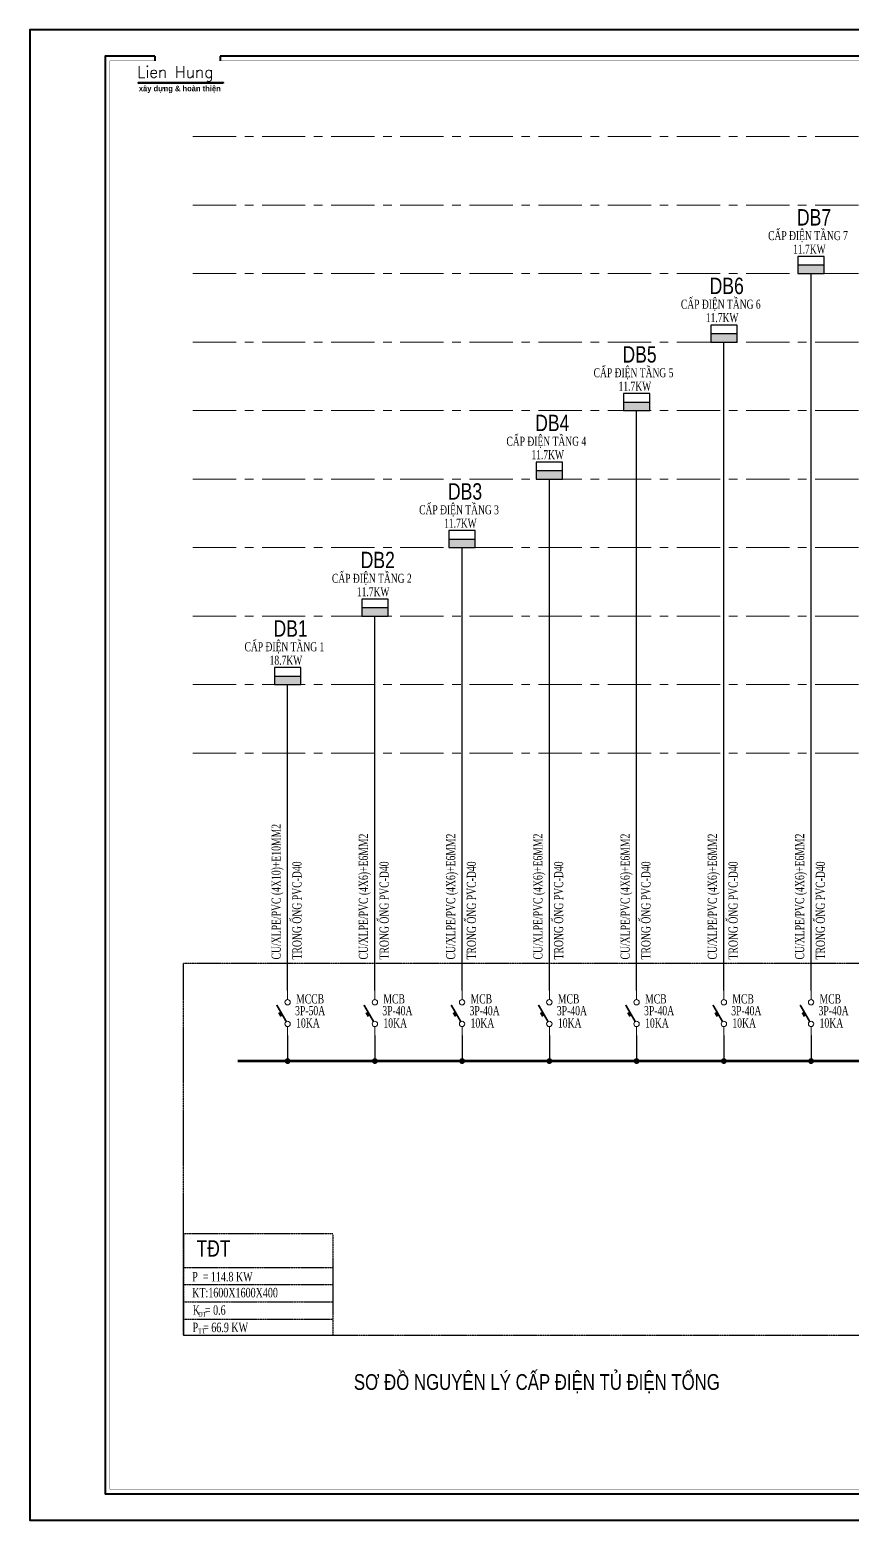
# Model space of a CAD drawing. Header units: inches. Extents: x -30463 to 18, y -115022 to 17.
# Drawn here: x -30463 to -18571, y -21538 to 17 of the extents above; entities that cross this region are included whole.
import ezdxf
from ezdxf.enums import TextEntityAlignment as Align

# ---------------------------------------------------------------- set-up
doc = ezdxf.new("R2010")
doc.units = ezdxf.units.IN
doc.header["$MEASUREMENT"] = 0
for name, pattern in [('CENTER', [2, 1.25, -0.25, 0.25, -0.25]), ('CENTER2', [1.125, 0.75, -0.125, 0.125, -0.125]), ('HIDDEN', [9.525, 6.35, -3.175])]:
    doc.linetypes.add(name, pattern=pattern)
for name, color, linetype in [('1', 1, 'Continuous'), ('dien', 3, 'Continuous'), ('dien phong', 2, 'Continuous'), ('tbi', 5, 'Continuous'), ('TEXT-DIEN', 80, 'Continuous'), ('TEXT-E', 30, 'Continuous'), ('XT-Thiet bi dien', 50, 'HIDDEN')]:
    doc.layers.add(name, color=color, linetype=linetype)
for name, color, linetype, lineweight in [('6', 6, 'Continuous', 60), ('A-NETCAT', 7, 'Continuous', 40), ('cat1', 252, 'Continuous', 40), ('dây điện 2', 32, 'Continuous', 25), ('TBD', 2, 'Continuous', 15), ('TRUC', 252, 'CENTER', 9)]:
    doc.layers.add(name, color=color, linetype=linetype, lineweight=lineweight)
doc.styles.add('0-Thuong', font='vntimeh.shx', dxfattribs={"width": 0.7})
doc.styles.add('ARIAL-narrowh', font='', dxfattribs={"height": 2})
doc.styles.add('BOLD', font='')
doc.styles.add('RomanS', font='romans.shx')
doc.styles.add('VnAvantH', font='')
doc.styles.get('ARIAL-narrowh').set_extended_font_data('.VnAvantH')
doc.styles.get('BOLD').set_extended_font_data('VNI-Avo', bold=True)
doc.styles.get('VnAvantH').set_extended_font_data('.VnAvantH')

# ---------------------------------------------------------------- blocks, each defined once
blk = doc.blocks.new('DI2')
at = {"layer": 'TBD'}
for p, q in [((0, 1000), (0, 1250)), ((0, 250), (0, 0))]:
    blk.add_line(p, q, dxfattribs=at)
for points, const_width in [([(-37, 390), (-302, 850)], 50), ([(-177, 533), (-239, 641)], 60)]:
    blk.add_lwpolyline(points, dxfattribs=dict(at, const_width=const_width))
for centre in [(0, 925), (0, 325)]:
    blk.add_circle(centre, 75, dxfattribs=at)
blk = doc.blocks.new('tđ1')
at = {"layer": 'XT-Thiet bi dien', "linetype": 'ByBlock'}
blk.add_hatch(color=10, dxfattribs=at).paths.add_polyline_path([(-142, 92), (-142, 0), (142, 0), (142, 92)])
at = {"layer": 'XT-Thiet bi dien', "color": 10, "linetype": 'ByBlock'}
for p, q in [((142, 184), (-142, 184)), ((-142, 184), (-142, 0)), ((142, 0), (142, 184)), ((-142, 92), (142, 92))]:
    blk.add_line(p, q, dxfattribs=at)
at = {"layer": 'XT-Thiet bi dien', "linetype": 'ByBlock'}
blk.add_line((-142, 0), (142, 0), dxfattribs=at)
blk = doc.blocks.new('donut')
at = {"layer": 'dien phong', "const_width": 75}
blk.add_lwpolyline([(-37.5, 0, 1), (37.5, 0, 1)], format="xyb", close=True, dxfattribs=at)
blk = doc.blocks.new('A$C074D4DC1')
blk.add_lwpolyline([(44733, -1037), (44733, 30566), (42, 30566), (42, -1037)], close=True)
for points in [[(2691, 30008), (1638, 30008), (1638, -479), (44175, -479), (44175, 30008), (4075, 30008)], [(2691, 30008), (2691, 29906)], [(4075, 30008), (4075, 29906)]]:
    blk.add_lwpolyline(points)
at = {"color": 142, "true_color": 0x00a1d6, "const_width": 6.02}
blk.add_lwpolyline([(2691, 29906), (1739, 29906), (1739, -377), (44073, -377), (44073, 29906), (4075, 29906)], dxfattribs=at)
at = {"color": 1}
blk.add_lwpolyline([(4144, 29434), (2345, 29434), (2345, 29451), (4144, 29451)], close=True, dxfattribs=at)
at = {"layer": 'A-NETCAT'}
for points in [[(2691, 30008), (2691, 29906)], [(4075, 30008), (4075, 29906)]]:
    blk.add_lwpolyline(points, dxfattribs=at)
at = {"color": 1}
for s, height, style, p in [('Lien Hung', 240.5, 'RomanS', (2317, 29551)), ('xaây döïng & hoaøn thieän', 119.83, 'BOLD', (2353, 29262))]:
    blk.add_text(s, height=height, dxfattribs=dict(at, style=style)).set_placement(p)

msp = doc.modelspace()

# ---------------------------------------------------------------- linework, layer by layer
at = {"color": 6, "linetype": 'Continuous', "const_width": 36.5, "elevation": 0}
msp.add_lwpolyline([(-27457, -14897), (-12030, -14897)], dxfattribs=at)
at = {"layer": 'dây điện 2'}
for p, q in [((-19166, -13878, 4219716), (-19166, -3509, 107048)), ((-20427, -13878, 3952339), (-20427, -4500, 3398266)), ((-21689, -13878, 3684962), (-21689, -5491, 3189436)), ((-22950, -13878, 3417585), (-22950, -6482, 2980605)), ((-24212, -13878, 3150208), (-24212, -7473, 2771774)), ((-25473, -13878, 2882831), (-25473, -8464, 2562944)), ((-26735, -13878, 2882831), (-26735, -9455, 2621490)), ((-26735, -14530, 2766596), (-26735, -14898, 2746919)), ((-25473, -14530, 2766596), (-25473, -14898, 2746919)), ((-24212, -14530, 3033973), (-24212, -14898, 3014296)), ((-22950, -14530, 3301350), (-22950, -14898, 3281673)), ((-21689, -14530, 3568728), (-21689, -14898, 3549050)), ((-20427, -14530, 3836105), (-20427, -14898, 3816427)), ((-19166, -14530, 4103482), (-19166, -14898, 4083804))]:
    msp.add_line(p, q, dxfattribs=at)
at = {"layer": 'tbi', "linetype": 'CENTER2'}
for p, q in [((-28240, -17394, 0), (-28240, -18865, 0)), ((-26081, -17395, 0), (-28240, -17394, 0)), ((-26081, -17405, 0), (-26082, -18866, 0)), ((-26081, -17888, 0), (-28240, -17888, 0)), ((-26081, -18135, 0), (-28240, -18135, 0)), ((-28240, -18382, 0), (-26081, -18382, 0)), ((-28240, -18629, 0), (-26081, -18629, 0)), ((-26082, -18866, 0), (-28240, -18865, 0))]:
    msp.add_line(p, q, dxfattribs=at)
at = {"layer": 'tbi', "linetype": 'CENTER2', "elevation": 0}
msp.add_lwpolyline([(-28240, -13480), (-7050, -13480), (-7050, -18865), (-28240, -18865)], close=True, dxfattribs=at)
at = {"layer": 'TRUC', "ltscale": 500}
for p, q in [((-28105, -1527, 107048), (-5753, -1527, 107048)), ((-28105, -2518, 107048), (-5753, -2518, 107048)), ((-28105, -3509, 107048), (-5753, -3509, 107048)), ((-28105, -4500, 107048), (-5753, -4500, 107048)), ((-28105, -5490, 107048), (-5753, -5490, 107048)), ((-28105, -6481, 107048), (-5753, -6481, 107048)), ((-28105, -7472, 107048), (-5753, -7472, 107048)), ((-28105, -8463, 107048), (-5753, -8463, 107048)), ((-28105, -9454, 107048), (-5753, -9454, 107048)), ((-28105, -10445, 107048), (-5753, -10445, 107048))]:
    msp.add_line(p, q, dxfattribs=at)

# ---------------------------------------------------------------- block references
at = {"layer": 'cat1', "xscale": 0.6820248024487114, "yscale": 0.6820248024487114, "zscale": 0.6820248024487114}
msp.add_blockref('A$C074D4DC1', (-30491, -20830), dxfattribs=at)
at = {"layer": 'dien', "ltscale": 5, "xscale": 0.5588145856892821, "yscale": 0.5588145856892821, "zscale": 0.5588145856892821}
for p in [(-26735, -14898, 2588405), (-25473, -14898, 2588405), (-24212, -14898, 2855782), (-22950, -14898, 3123159), (-21689, -14898, 3390536), (-20427, -14898, 3657913), (-19166, -14898, 3925291)]:
    msp.add_blockref('donut', p, dxfattribs=at)
at = {"layer": 'XT-Thiet bi dien', "linetype": 'ByBlock', "ltscale": 0.3, "xscale": 1.340881151032462, "yscale": 1.340881151032462, "zscale": 1.340881151032462}
for p in [(-19166, -3508, 85867), (-20427, -4500, 3377085), (-21689, -5491, 3168255), (-22950, -6481, 2959424), (-24212, -7472, 2750593), (-25473, -8463, 2541763), (-26735, -9454, 2600309)]:
    msp.add_blockref('tđ1', p, dxfattribs=at)
at = {"layer": 'XT-Thiet bi dien', "linetype": 'Continuous', "xscale": 0.5216575233312016, "yscale": 0.5216575233312016, "zscale": 0.5216575233312016}
for p in [(-26735, -14530, 2766599), (-25473, -14530, 2766599), (-24212, -14530, 3033976), (-22950, -14530, 3301353), (-21689, -14530, 3568730), (-20427, -14530, 3836107), (-19166, -14530, 4103484)]:
    msp.add_blockref('DI2', p, dxfattribs=at)

# ---------------------------------------------------------------- texts
at = {"layer": '1', "lineweight": 50, "style": 'ARIAL-narrowh', "width": 0.8}
for s, p in [('DB7', (-19370, -2814)), ('DB6', (-20632, -3805)), ('DB5', (-21893, -4796)), ('DB4', (-23155, -5787)), ('DB3', (-24416, -6778)), ('DB2', (-25678, -7769)), ('DB1', (-26939, -8760, 2778629)), ('t®t', (-28053, -17726, 0))]:
    msp.add_text(s, height=237.2, dxfattribs=at).set_placement(p)
at = {"layer": '6', "lineweight": 50, "style": '0-Thuong', "width": 0.7}
for s, p in [('11.7KW', (-19426, -3259, 264186)), ('11.7KW', (-20687, -4250, 3555405)), ('11.7KW', (-21949, -5241, 3346574)), ('11.7KW', (-23210, -6232, 3137744)), ('11.7KW', (-24472, -7223, 2928913)), ('11.7KW', (-25733, -8214, 2720082)), ('18.7KW', (-26995, -9205, 2778629))]:
    msp.add_text(s, height=130.4, dxfattribs=at).set_placement(p, align=Align.BOTTOM_LEFT)
at = {"layer": 'TEXT-DIEN', "lineweight": 50, "style": '0-Thuong', "width": 0.7}
for s, p in [(' cÊp ®iÖn TÇNG 7', (-19821, -3064, 3822782)), (' cÊp ®iÖn TÇNG 6', (-21082, -4056, 3555405)), (' cÊp ®iÖn TÇNG 5', (-22344, -5047, 3346574)), (' cÊp ®iÖn TÇNG 4', (-23605, -6038, 3137744)), (' cÊp ®iÖn TÇNG 3', (-24867, -7029, 2928913)), (' cÊp ®iÖn TÇNG 2', (-26128, -8020, 2720082)), (' cÊp ®iÖn TÇNG 1', (-27392, -9010, 2778629))]:
    msp.add_text(s, height=130.41, dxfattribs=at).set_placement(p, align=Align.BOTTOM_LEFT)
at = {"layer": 'TEXT-E', "ltscale": 0.3, "style": '0-Thuong', "width": 0.7}
for s, p in [('cu/XLPE/PVC (4x10)+E10mm2', (-26834, -13428, 2377904)), ('cu/XLPE/PVC (4x6)+E6mm2', (-25573, -13428, 2738056)), ('cu/XLPE/PVC (4x6)+E6mm2', (-24311, -13428, 3005433)), ('cu/XLPE/PVC (4x6)+E6mm2', (-23050, -13428, 3272811)), ('cu/XLPE/PVC (4x6)+E6mm2', (-21788, -13428, 3540188)), ('cu/XLPE/PVC (4x6)+E6mm2', (-20527, -13428, 2738056)), ('cu/XLPE/PVC (4x6)+E6mm2', (-19265, -13428, 2738056)), ('trong èng pvc-d40', (-26534, -13428, 2645281)), ('trong èng pvc-d40', (-25273, -13428, 5218218)), ('trong èng pvc-d40', (-24011, -13428, 5485595)), ('trong èng pvc-d40', (-22750, -13428, 5752972)), ('trong èng pvc-d40', (-21488, -13428, 6020349)), ('trong èng pvc-d40', (-20227, -13428, 5218218)), ('trong èng pvc-d40', (-18965, -13428, 5218218))]:
    msp.add_text(s, height=132.57, rotation=90, dxfattribs=at).set_placement(p)
at = {"layer": 'TEXT-E', "ltscale": 0.5, "style": '0-Thuong', "width": 0.7}
for s, p in [('MCcB', (-26612, -14104, 2769392)), ('McB', (-25350, -14104, 2769392)), ('McB', (-24089, -14104, 3036769)), ('McB', (-22827, -14104, 3304146)), ('McB', (-21566, -14104, 3571523)), ('McB', (-20304, -14104, 2769392)), ('McB', (-19043, -14104, 2769392)), ('10ka', (-26612, -14453, 2769392)), ('10ka', (-25350, -14453, 2769392)), ('10ka', (-24089, -14453, 3036769)), ('10ka', (-22827, -14453, 3304146)), ('10ka', (-21566, -14453, 3571523)), ('10ka', (-20304, -14453, 2769392)), ('10ka', (-19043, -14453, 2769392))]:
    msp.add_text(s, height=132.5, dxfattribs=at).set_placement(p, align=Align.BOTTOM_LEFT)
for s, p in [('3P-50A', (-26627, -14235, 2769392)), ('3P-40A', (-25365, -14235, 2769392)), ('3P-40A', (-24104, -14235, 3036769)), ('3P-40A', (-22842, -14235, 3304146)), ('3P-40A', (-21581, -14235, 3571523)), ('3P-40A', (-20319, -14235, 2769392)), ('3P-40A', (-19058, -14235, 2769392))]:
    msp.add_text(s, height=132.5, dxfattribs=at).set_placement(p)
at = {"layer": 'TEXT-E', "style": '0-Thuong', "width": 0.7}
for s, height, p in [('P  = 114.8 kW', 137.02, (-28115, -18084, 0)), ('kt:1600x1600x400', 137.02, (-28115, -18315, 0)), ('K  = 0.6', 137, (-28107, -18567, 0)), ('§T', 68.5, (-28028, -18595, 0)), ('P  = 66.9 kW', 137.02, (-28109, -18818, 0)), ('TT', 68.5, (-28028, -18835, 0))]:
    msp.add_text(s, height=height, dxfattribs=at).set_placement(p)
at = {"layer": 'TEXT-E', "ltscale": 0.3, "style": 'VnAvantH', "width": 0.8}
msp.add_text('s¬ ®å nguyªn lý CÊP §IÖN tñ ®iÖn tæng', height=226.89, dxfattribs=at).set_placement((-23131, -19530, 230744), align=Align.MIDDLE)

doc.saveas('drawing.dxf')
